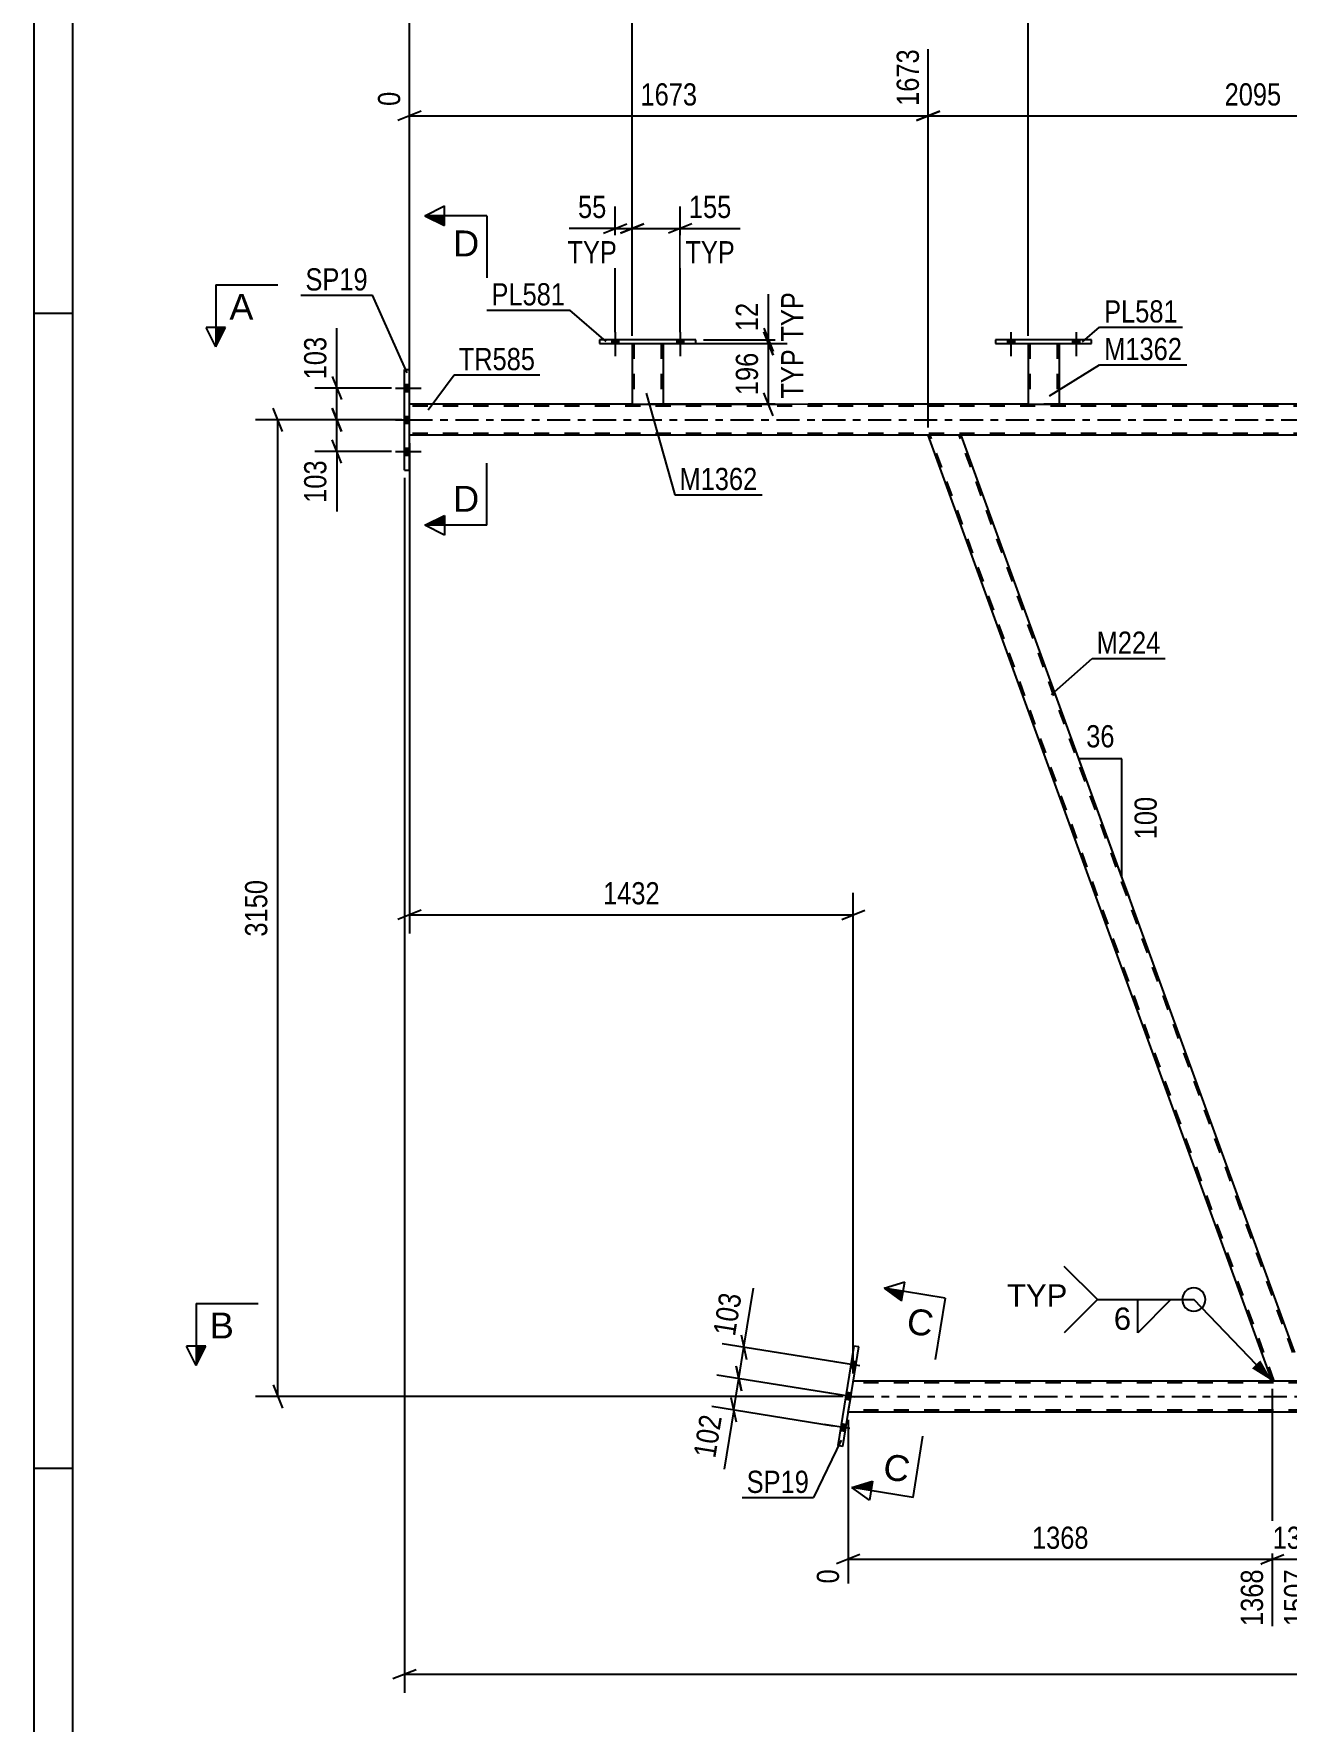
# Model space of a CAD drawing. Header units: millimetres. Extents: x 0 to 841, y 0 to 594.
# Drawn here: x 0 to 161.6, y 265.4 to 483.1 of the extents above; entities that cross this region are included whole.
import ezdxf

# ---------------------------------------------------------------- set-up
doc = ezdxf.new("R2010")
doc.units = ezdxf.units.MM
doc.linetypes.add('DXK_LINE_DOT2', pattern=[3.9198, 1.9599, -1.9599])
doc.linetypes.add('DXK_LINE_DOT3', pattern=[5.9187, 2.979, -0.9799, 0.9799, -0.9799])
doc.styles.add('Arial', font='ARIAL.TTF', dxfattribs={"height": 0.2})
doc.styles.add('Arial Narrow', font='ARIALN.TTF', dxfattribs={"height": 0.2})

# ---------------------------------------------------------------- blocks, each defined once
blk = doc.blocks.new('Unknown-103655098-1133')
at = {"color": 5, "linetype": 'Continuous'}
for p, q in [((0, 594), (0, 0)), ((5, 589), (5, 5)), ((5, 447), (0, 447)), ((5, 298), (0, 298))]:
    blk.add_line(p, q, dxfattribs=at)
blk = doc.blocks.new('Part-103655098-3814 - 3748')
at = {"color": 2, "linetype": 'Continuous'}
for p, q in [((128.29, 443.11), (128.29, 435.27)), ((132.29, 443.11), (132.29, 435.27)), ((128.29, 435.27), (132.29, 435.27))]:
    blk.add_line(p, q, dxfattribs=at)
at = {"color": 7, "linetype": 'DXK_LINE_DOT2'}
for p, q in [((128.29, 443.11), (132.29, 443.11)), ((128.29, 443.11), (128.29, 443.11)), ((128.29, 443.11), (128.29, 443.11)), ((128.53, 443.11), (128.53, 435.27)), ((132.05, 443.11), (132.05, 435.27)), ((132.29, 443.11), (132.29, 443.11)), ((132.29, 443.11), (132.29, 443.11)), ((131.99, 435.27), (132.03, 435.27)), ((131.99, 435.27), (132.03, 435.27)), ((132.03, 435.27), (132.05, 435.27)), ((132.03, 435.27), (132.05, 435.27))]:
    blk.add_line(p, q, dxfattribs=at)
blk = doc.blocks.new('Bolt-103655098-3753 - 3748')
at = {"linetype": 'Continuous'}
for points in [[(125.65, 443.11), (126.53, 443.11), (126.53, 443.59), (125.65, 443.59)], [(134.05, 443.11), (134.93, 443.11), (134.93, 443.59), (134.05, 443.59)]]:
    blk.add_hatch(color=1, dxfattribs=at).paths.add_polyline_path(points)
at = {"color": 1, "linetype": 'Continuous'}
for p, q in [((126.09, 444.59), (126.09, 441.47)), ((134.49, 444.59), (134.49, 441.47)), ((125.65, 443.59), (125.65, 443.11)), ((126.53, 443.59), (126.53, 443.11)), ((134.05, 443.59), (134.05, 443.11)), ((134.93, 443.59), (134.93, 443.11))]:
    blk.add_line(p, q, dxfattribs=at)
blk = doc.blocks.new('Bolt-103655098-3754 - 3748')
at = {"linetype": 'Continuous'}
for points in [[(125.65, 443.11), (126.53, 443.11), (126.53, 443.59), (125.65, 443.59)], [(134.05, 443.11), (134.93, 443.11), (134.93, 443.59), (134.05, 443.59)]]:
    blk.add_hatch(color=1, dxfattribs=at).paths.add_polyline_path(points)
at = {"color": 1, "linetype": 'Continuous'}
for p, q in [((126.09, 444.59), (126.09, 441.47)), ((134.49, 444.59), (134.49, 441.47)), ((125.65, 443.59), (125.65, 443.11)), ((126.53, 443.59), (126.53, 443.11)), ((134.05, 443.59), (134.05, 443.11)), ((134.93, 443.59), (134.93, 443.11))]:
    blk.add_line(p, q, dxfattribs=at)
blk = doc.blocks.new('Bolt-103655098-3755 - 3748')
at = {"linetype": 'Continuous'}
for points in [[(74.57, 443.11), (75.45, 443.11), (75.45, 443.59), (74.57, 443.59)], [(82.97, 443.11), (83.85, 443.11), (83.85, 443.59), (82.97, 443.59)]]:
    blk.add_hatch(color=1, dxfattribs=at).paths.add_polyline_path(points)
at = {"color": 1, "linetype": 'Continuous'}
for p, q in [((75.01, 444.59), (75.01, 441.47)), ((83.41, 444.59), (83.41, 441.47)), ((74.57, 443.59), (74.57, 443.11)), ((75.45, 443.59), (75.45, 443.11)), ((82.97, 443.59), (82.97, 443.11)), ((83.85, 443.59), (83.85, 443.11))]:
    blk.add_line(p, q, dxfattribs=at)
blk = doc.blocks.new('Part-103655098-3770 - 3748')
at = {"color": 2, "linetype": 'Continuous'}
for p, q in [((124.09, 443.59), (124.09, 443.11)), ((136.49, 443.59), (124.09, 443.59)), ((124.09, 443.11), (136.49, 443.11)), ((136.49, 443.11), (136.49, 443.59))]:
    blk.add_line(p, q, dxfattribs=at)
blk = doc.blocks.new('Part-103655098-3775 - 3748')
at = {"color": 2, "linetype": 'Continuous'}
for p, q in [((77.21, 443.11), (77.21, 435.27)), ((81.21, 443.11), (81.21, 435.27)), ((77.21, 435.27), (81.21, 435.27))]:
    blk.add_line(p, q, dxfattribs=at)
at = {"color": 7, "linetype": 'DXK_LINE_DOT2'}
for p, q in [((77.21, 443.11), (81.21, 443.11)), ((77.21, 443.11), (77.21, 443.11)), ((77.21, 443.11), (77.21, 443.11)), ((77.45, 443.11), (77.45, 435.27)), ((80.97, 443.11), (80.97, 435.27)), ((81.21, 443.11), (81.21, 443.11)), ((81.21, 443.11), (81.21, 443.11)), ((80.91, 435.27), (80.95, 435.27)), ((80.91, 435.27), (80.95, 435.27)), ((80.95, 435.27), (80.97, 435.27)), ((80.95, 435.27), (80.97, 435.27))]:
    blk.add_line(p, q, dxfattribs=at)
blk = doc.blocks.new('Part-103655098-3780 - 3748')
at = {"color": 2, "linetype": 'Continuous'}
for p, q in [((73.01, 443.59), (73.01, 443.11)), ((85.41, 443.59), (73.01, 443.59)), ((73.01, 443.11), (85.41, 443.11)), ((85.41, 443.11), (85.41, 443.59))]:
    blk.add_line(p, q, dxfattribs=at)
blk = doc.blocks.new('Bolt-103655098-3784 - 3748')
at = {"linetype": 'Continuous'}
for points in [[(74.57, 443.11), (75.45, 443.11), (75.45, 443.59), (74.57, 443.59)], [(82.97, 443.11), (83.85, 443.11), (83.85, 443.59), (82.97, 443.59)]]:
    blk.add_hatch(color=1, dxfattribs=at).paths.add_polyline_path(points)
at = {"color": 1, "linetype": 'Continuous'}
for p, q in [((75.01, 444.59), (75.01, 441.47)), ((83.41, 444.59), (83.41, 441.47)), ((74.57, 443.59), (74.57, 443.11)), ((75.45, 443.59), (75.45, 443.11)), ((82.97, 443.59), (82.97, 443.11)), ((83.85, 443.59), (83.85, 443.11))]:
    blk.add_line(p, q, dxfattribs=at)
blk = doc.blocks.new('Bolt-103655098-3938 - 3748')
at = {"linetype": 'Continuous'}
for points in [[(105.52, 311.85), (105.38, 310.98), (106.01, 310.88), (106.15, 311.75)], [(105.52, 311.85), (105.38, 310.98), (106.01, 310.88), (106.15, 311.75)], [(105.52, 311.85), (105.38, 310.98), (106.01, 310.88), (106.15, 311.75)], [(104.86, 307.8), (104.72, 306.93), (105.36, 306.83), (105.5, 307.7)], [(104.86, 307.8), (104.72, 306.93), (105.36, 306.83), (105.5, 307.7)], [(104.21, 303.76), (104.07, 302.89), (104.7, 302.78), (104.84, 303.65)], [(104.21, 303.76), (104.07, 302.89), (104.7, 302.78), (104.84, 303.65)], [(104.21, 303.76), (104.07, 302.89), (104.7, 302.78), (104.84, 303.65)]]:
    blk.add_hatch(color=1, dxfattribs=at).paths.add_polyline_path(points)
at = {"color": 1, "linetype": 'Continuous'}
for p, q in [((106.59, 311.23), (103.32, 311.76)), ((106.59, 311.23), (103.32, 311.76)), ((106.59, 311.23), (103.32, 311.76)), ((106.15, 311.75), (105.52, 311.85)), ((106.15, 311.75), (105.52, 311.85)), ((106.15, 311.75), (105.52, 311.85)), ((106.01, 310.88), (105.38, 310.98)), ((106.01, 310.88), (105.38, 310.98)), ((106.01, 310.88), (105.38, 310.98)), ((105.94, 307.18), (102.66, 307.71)), ((105.94, 307.18), (102.66, 307.71)), ((105.36, 306.83), (104.72, 306.93)), ((105.36, 306.83), (104.72, 306.93)), ((105.5, 307.7), (104.86, 307.8)), ((105.5, 307.7), (104.86, 307.8)), ((105.29, 303.14), (102.01, 303.67)), ((105.29, 303.14), (102.01, 303.67)), ((105.29, 303.14), (102.01, 303.67)), ((104.7, 302.78), (104.07, 302.89)), ((104.7, 302.78), (104.07, 302.89)), ((104.7, 302.78), (104.07, 302.89)), ((104.84, 303.65), (104.21, 303.76)), ((104.84, 303.65), (104.21, 303.76)), ((104.84, 303.65), (104.21, 303.76))]:
    blk.add_line(p, q, dxfattribs=at)
blk = doc.blocks.new('Bolt-103655098-3939 - 3748')
at = {"linetype": 'Continuous'}
for points in [[(48.48, 436.93), (48.48, 437.81), (47.84, 437.81), (47.84, 436.93)], [(48.48, 436.93), (48.48, 437.81), (47.84, 437.81), (47.84, 436.93)], [(48.48, 436.93), (48.48, 437.81), (47.84, 437.81), (47.84, 436.93)], [(48.48, 432.83), (48.48, 433.71), (47.84, 433.71), (47.84, 432.83)], [(48.48, 432.83), (48.48, 433.71), (47.84, 433.71), (47.84, 432.83)], [(48.48, 428.73), (48.48, 429.61), (47.84, 429.61), (47.84, 428.73)], [(48.48, 428.73), (48.48, 429.61), (47.84, 429.61), (47.84, 428.73)], [(48.48, 428.73), (48.48, 429.61), (47.84, 429.61), (47.84, 428.73)]]:
    blk.add_hatch(color=1, dxfattribs=at).paths.add_polyline_path(points)
at = {"color": 1, "linetype": 'Continuous'}
for p, q in [((47.84, 437.81), (48.48, 437.81)), ((47.84, 437.81), (48.48, 437.81)), ((47.84, 437.81), (48.48, 437.81)), ((46.68, 437.37), (50, 437.37)), ((46.68, 437.37), (50, 437.37)), ((46.68, 437.37), (50, 437.37)), ((47.84, 436.93), (48.48, 436.93)), ((47.84, 436.93), (48.48, 436.93)), ((47.84, 436.93), (48.48, 436.93)), ((46.68, 433.27), (50, 433.27)), ((46.68, 433.27), (50, 433.27)), ((47.84, 433.71), (48.48, 433.71)), ((47.84, 433.71), (48.48, 433.71)), ((47.84, 432.83), (48.48, 432.83)), ((47.84, 432.83), (48.48, 432.83)), ((46.68, 429.17), (50, 429.17)), ((46.68, 429.17), (50, 429.17)), ((46.68, 429.17), (50, 429.17)), ((47.84, 429.61), (48.48, 429.61)), ((47.84, 429.61), (48.48, 429.61)), ((47.84, 429.61), (48.48, 429.61)), ((47.84, 428.73), (48.48, 428.73)), ((47.84, 428.73), (48.48, 428.73)), ((47.84, 428.73), (48.48, 428.73))]:
    blk.add_line(p, q, dxfattribs=at)
blk = doc.blocks.new('Part-103655098-3967 - 3748')
at = {"color": 7, "linetype": 'DXK_LINE_DOT2'}
for p, q in [((105.1, 305.27), (105.75, 309.27)), ((165.39, 309.27), (159.81, 309.27)), ((775.37, 309.03), (105.71, 309.03)), ((775.37, 305.51), (105.14, 305.51))]:
    blk.add_line(p, q, dxfattribs=at)
at = {"color": 2, "linetype": 'Continuous'}
for p, q in [((159.81, 309.27), (105.75, 309.27)), ((240.2, 305.27), (105.1, 305.27))]:
    blk.add_line(p, q, dxfattribs=at)
at = {"color": 7, "linetype": 'DXK_LINE_DOT3'}
blk.add_line((105.43, 307.27), (775.37, 307.27), dxfattribs=at)
blk = doc.blocks.new('Part-103655098-3972 - 3748')
at = {"color": 2, "linetype": 'Continuous'}
for p, q in [((105.83, 313.79), (103.76, 300.95)), ((104.39, 300.85), (106.46, 313.68)), ((106.46, 313.68), (105.83, 313.79)), ((104.39, 300.85), (103.76, 300.95))]:
    blk.add_line(p, q, dxfattribs=at)
blk = doc.blocks.new('Part-103655098-3988 - 3748')
at = {"color": 2, "linetype": 'Continuous'}
for p, q in [((77.21, 435.27), (48.48, 435.27)), ((128.29, 435.27), (81.21, 435.27)), ((179.37, 435.27), (132.29, 435.27)), ((115.41, 431.27), (48.48, 431.27)), ((199.23, 431.27), (119.67, 431.27))]:
    blk.add_line(p, q, dxfattribs=at)
at = {"color": 7, "linetype": 'DXK_LINE_DOT2'}
for p, q in [((48.48, 431.27), (48.48, 435.27)), ((748.56, 435.03), (48.48, 435.03)), ((81.21, 435.27), (77.21, 435.27)), ((132.29, 435.27), (128.29, 435.27)), ((748.56, 431.51), (48.48, 431.51)), ((119.67, 431.27), (115.41, 431.27))]:
    blk.add_line(p, q, dxfattribs=at)
at = {"color": 7, "linetype": 'DXK_LINE_DOT3'}
blk.add_line((48.48, 433.27), (748.56, 433.27), dxfattribs=at)
blk = doc.blocks.new('Part-103655098-3994 - 3748')
at = {"color": 2, "linetype": 'Continuous'}
for p, q in [((119.67, 431.27), (115.41, 431.27)), ((159.81, 309.27), (115.41, 431.27)), ((162.52, 313.52), (119.67, 431.27)), ((163.75, 309.27), (159.81, 309.27)), ((164.03, 309.27), (163.75, 309.27)), ((164.03, 309.27), (164.07, 309.27))]:
    blk.add_line(p, q, dxfattribs=at)
at = {"color": 7, "linetype": 'DXK_LINE_DOT2'}
for p, q in [((160.07, 309.27), (115.66, 431.27)), ((163.81, 309.27), (119.41, 431.27)), ((164.07, 309.27), (162.52, 313.52)), ((163.75, 309.27), (163.92, 309.27)), ((164.07, 309.27), (164.07, 309.27))]:
    blk.add_line(p, q, dxfattribs=at)
blk = doc.blocks.new('Part-103655098-4173 - 3748')
at = {"color": 2, "linetype": 'Continuous'}
for p, q in [((47.84, 426.77), (47.84, 439.77)), ((47.84, 439.77), (48.48, 439.77)), ((48.48, 426.77), (48.48, 439.77)), ((47.84, 426.77), (48.48, 426.77))]:
    blk.add_line(p, q, dxfattribs=at)
blk = doc.blocks.new('StraightDimension-103655098-5111 - 3748')
at = {"color": 7, "linetype": 'Continuous'}
for p, q in [((46.18, 433.27), (36.25, 433.27)), ((38.5, 434.77), (39.7, 431.77)), ((39.1, 429.17), (39.1, 433.27)), ((46.18, 429.17), (36.25, 429.17)), ((39.7, 427.67), (38.5, 430.67))]:
    blk.add_line(p, q, dxfattribs=at)
at = {"color": 0}
blk.add_wipeout([(38.35, 428.64), (34.15, 428.64), (34.15, 421.96), (38.35, 421.96)], dxfattribs=at)
at = {"color": 7, "linetype": 'Continuous'}
blk.add_line((39.1, 429.17), (39.1, 421.43), dxfattribs=at)
blk.add_line((39.1, 429.17), (39.1, 421.43), dxfattribs=at)
at = {"color": 3, "style": 'Arial Narrow'}
blk.add_text('103', height=2.863, rotation=90.0002, dxfattribs=at).set_placement((37.75, 422.56))
blk = doc.blocks.new('StraightDimension-103655098-4522 - 3748')
at = {"color": 7, "linetype": 'Continuous'}
for p, q in [((159.81, 308.27), (159.81, 277.68)), ((105.1, 304.27), (105.1, 283.17)), ((106.6, 286.89), (103.6, 285.69)), ((105.1, 286.29), (159.81, 286.29)), ((158.31, 285.69), (161.31, 286.89))]:
    blk.add_line(p, q, dxfattribs=at)
at = {"color": 0}
blk.add_wipeout([(136.71, 287.04), (136.71, 291.24), (128.2, 291.24), (128.2, 287.04)], dxfattribs=at)
at = {"color": 0, "linetype": 'Continuous'}
for points in [[(104.5, 285.59), (100.3, 285.59), (100.3, 282.57), (104.5, 282.57)], [(159.21, 285.59), (155.01, 285.59), (155.01, 277.08), (159.21, 277.08)]]:
    blk.add_wipeout(points, dxfattribs=at)
at = {"color": 3, "style": 'Arial Narrow'}
blk.add_text('1368', height=2.863, dxfattribs=at).set_placement((128.8, 287.64))
at = {"color": 3, "linetype": 'Continuous', "style": 'Arial Narrow'}
for s, height, p in [('0', 2.86, (103.9, 283.17)), ('1368', 2.863, (158.61, 277.68))]:
    blk.add_text(s, height=height, rotation=90.0002, dxfattribs=at).set_placement(p)
blk = doc.blocks.new('StraightDimension-103655098-13517 - 3748')
at = {"color": 7, "linetype": 'Continuous'}
for p, q in [((75.01, 444.59), (75.01, 460.8)), ((77.21, 444.11), (77.21, 460.8)), ((73.51, 457.35), (76.51, 458.55)), ((75.01, 457.95), (77.21, 457.95)), ((78.71, 458.55), (75.71, 457.35))]:
    blk.add_line(p, q, dxfattribs=at)
at = {"color": 0}
blk.add_wipeout([(74.48, 458.7), (74.48, 462.9), (69.63, 462.9), (69.63, 458.7)], dxfattribs=at)
at = {"color": 7, "linetype": 'Continuous'}
blk.add_line((75.01, 457.95), (69.1, 457.95), dxfattribs=at)
at = {"color": 3, "style": 'Arial Narrow'}
blk.add_text('55', height=2.863, dxfattribs=at).set_placement((70.23, 459.3))
at = {"color": 0, "linetype": 'Continuous'}
blk.add_wipeout([(75.85, 452.85), (75.85, 457.05), (68.26, 457.05), (68.26, 452.85)], dxfattribs=at)
at = {"color": 7, "linetype": 'Continuous'}
blk.add_line((75.01, 457.95), (69.1, 457.95), dxfattribs=at)
at = {"color": 3, "linetype": 'Continuous', "style": 'Arial Narrow'}
blk.add_text('TYP', height=2.863, dxfattribs=at).set_placement((68.86, 453.45))
blk = doc.blocks.new('StraightDimension-103655098-5121 - 3748')
at = {"color": 7, "linetype": 'Continuous'}
for p, q in [((38.5, 438.87), (39.7, 435.87)), ((46.18, 437.37), (36.25, 437.37)), ((39.1, 433.27), (39.1, 437.37)), ((46.18, 433.27), (36.25, 433.27)), ((39.7, 431.77), (38.5, 434.77))]:
    blk.add_line(p, q, dxfattribs=at)
at = {"color": 0}
blk.add_wipeout([(38.35, 444.58), (34.15, 444.58), (34.15, 437.89), (38.35, 437.89)], dxfattribs=at)
at = {"color": 7, "linetype": 'Continuous'}
blk.add_line((39.1, 437.37), (39.1, 445.1), dxfattribs=at)
blk.add_line((39.1, 437.37), (39.1, 445.1), dxfattribs=at)
at = {"color": 3, "style": 'Arial Narrow'}
blk.add_text('103', height=2.863, rotation=90.0002, dxfattribs=at).set_placement((37.75, 438.49))
blk = doc.blocks.new('AngleDimension-103655098-13996 - 3748')
at = {"color": 7, "linetype": 'Continuous'}
for p, q in [((140.4, 389.52), (134.86, 389.52)), ((140.4, 374.29), (134.86, 389.52)), ((140.4, 374.29), (140.4, 389.52)), ((141.37, 371.65), (140.4, 374.29))]:
    blk.add_line(p, q, dxfattribs=at)
at = {"color": 0}
for points in [[(140.06, 390.42), (140.06, 394.62), (135.2, 394.62), (135.2, 390.42)], [(145.5, 385.25), (141.3, 385.25), (141.3, 378.56), (145.5, 378.56)]]:
    blk.add_wipeout(points, dxfattribs=at)
at = {"color": 3, "style": 'Arial Narrow'}
blk.add_text('36', height=2.863, dxfattribs=at).set_placement((135.8, 391.02))
blk.add_text('100', height=2.863, rotation=90.0002, dxfattribs=at).set_placement((144.9, 379.16))
blk = doc.blocks.new('StraightDimension-103655098-13516 - 3748')
at = {"color": 7, "linetype": 'Continuous'}
for p, q in [((77.21, 444.11), (77.21, 460.8)), ((83.41, 444.59), (83.41, 460.8)), ((75.71, 457.35), (78.71, 458.55)), ((77.21, 457.95), (83.41, 457.95)), ((84.91, 458.55), (81.91, 457.35))]:
    blk.add_line(p, q, dxfattribs=at)
at = {"color": 0}
blk.add_wipeout([(90.62, 458.7), (90.62, 462.9), (83.93, 462.9), (83.93, 458.7)], dxfattribs=at)
at = {"color": 7, "linetype": 'Continuous'}
blk.add_line((83.41, 457.95), (91.14, 457.95), dxfattribs=at)
at = {"color": 3, "style": 'Arial Narrow'}
blk.add_text('155', height=2.863, dxfattribs=at).set_placement((84.53, 459.3))
at = {"color": 0, "linetype": 'Continuous'}
blk.add_wipeout([(91.07, 452.85), (91.07, 457.05), (83.48, 457.05), (83.48, 452.85)], dxfattribs=at)
at = {"color": 7, "linetype": 'Continuous'}
blk.add_line((83.41, 457.95), (91.14, 457.95), dxfattribs=at)
at = {"color": 3, "linetype": 'Continuous', "style": 'Arial Narrow'}
blk.add_text('TYP', height=2.863, dxfattribs=at).set_placement((84.08, 453.45))
blk = doc.blocks.new('StraightDimension-103655098-8954 - 3748')
at = {"color": 7, "linetype": 'Continuous'}
for p, q in [((77.21, 444.11), (77.21, 496.65)), ((48.48, 436.27), (48.48, 492.99)), ((49.98, 490.47), (46.98, 489.27)), ((48.48, 489.87), (77.21, 489.87)), ((75.71, 489.27), (78.71, 490.47))]:
    blk.add_line(p, q, dxfattribs=at)
at = {"color": 0, "linetype": 'Continuous'}
for points in [[(76.61, 497.25), (72.41, 497.25), (72.41, 490.57), (76.61, 490.57)], [(47.88, 493.59), (43.68, 493.59), (43.68, 490.57), (47.88, 490.57)]]:
    blk.add_wipeout(points, dxfattribs=at)
at = {"color": 0}
blk.add_wipeout([(66.19, 490.62), (66.19, 494.82), (59.5, 494.82), (59.5, 490.62)], dxfattribs=at)
at = {"color": 3, "linetype": 'Continuous', "style": 'Arial Narrow'}
for s, height, p in [('718', 2.863, (76.01, 491.17)), ('0', 2.86, (47.28, 491.17))]:
    blk.add_text(s, height=height, rotation=90.0002, dxfattribs=at).set_placement(p)
at = {"color": 3, "style": 'Arial Narrow'}
blk.add_text('718', height=2.863, dxfattribs=at).set_placement((60.1, 491.22))
blk = doc.blocks.new('StraightDimension-103655098-4503 - 3748')
at = {"color": 7, "linetype": 'Continuous'}
for p, q in [((159.81, 308.27), (159.81, 277.68)), ((165.39, 308.27), (165.39, 277.68)), ((158.31, 285.69), (161.31, 286.89)), ((159.81, 286.29), (165.39, 286.29)), ((166.89, 286.89), (163.89, 285.69))]:
    blk.add_line(p, q, dxfattribs=at)
at = {"color": 0}
blk.add_wipeout([(165.94, 287.04), (165.94, 291.24), (159.26, 291.24), (159.26, 287.04)], dxfattribs=at)
at = {"color": 0, "linetype": 'Continuous'}
blk.add_wipeout([(164.79, 285.59), (160.59, 285.59), (160.59, 277.08), (164.79, 277.08)], dxfattribs=at)
at = {"color": 3, "style": 'Arial Narrow'}
blk.add_text('139', height=2.863, dxfattribs=at).set_placement((159.86, 287.64))
at = {"color": 3, "linetype": 'Continuous', "style": 'Arial Narrow'}
blk.add_text('1507', height=2.863, rotation=90.0002, dxfattribs=at).set_placement((164.19, 277.68))
blk = doc.blocks.new('StraightDimension-103655098-10476 - 3748')
at = {"color": 7, "linetype": 'Continuous'}
for p, q in [((48.48, 430.27), (48.48, 367.02)), ((105.75, 310.27), (105.75, 372.27)), ((49.98, 370.02), (46.98, 368.82)), ((48.48, 369.42), (105.75, 369.42)), ((104.25, 368.82), (107.25, 370.02))]:
    blk.add_line(p, q, dxfattribs=at)
at = {"color": 0}
blk.add_wipeout([(81.37, 370.17), (81.37, 374.37), (72.86, 374.37), (72.86, 370.17)], dxfattribs=at)
at = {"color": 3, "style": 'Arial Narrow'}
blk.add_text('1432', height=2.863, dxfattribs=at).set_placement((73.46, 370.77))
blk = doc.blocks.new('StraightDimension-103655098-10489 - 3748')
at = {"color": 7, "linetype": 'Continuous'}
for p, q in [((47.48, 433.27), (28.63, 433.27)), ((32.08, 431.77), (30.88, 434.77)), ((31.48, 307.27), (31.48, 433.27)), ((104.43, 307.27), (28.63, 307.27)), ((30.88, 308.77), (32.08, 305.77))]:
    blk.add_line(p, q, dxfattribs=at)
at = {"color": 0}
blk.add_wipeout([(30.73, 374.52), (26.53, 374.52), (26.53, 366.01), (30.73, 366.01)], dxfattribs=at)
at = {"color": 3, "style": 'Arial Narrow'}
blk.add_text('3150', height=2.863, rotation=90.0002, dxfattribs=at).set_placement((30.13, 366.61))
blk = doc.blocks.new('StraightDimension-103655098-4535 - 3748')
at = {"color": 7, "linetype": 'Continuous'}
for p, q in [((47.84, 425.77), (47.84, 269.05)), ((49.34, 272.05), (46.34, 270.85)), ((47.84, 271.45), (791.99, 271.45))]:
    blk.add_line(p, q, dxfattribs=at)
blk = doc.blocks.new('StraightDimension-103655098-4920 - 3748')
at = {"color": 7, "linetype": 'Continuous'}
for p, q in [((94.2, 445.09), (95.4, 442.09)), ((95.4, 441.61), (94.2, 444.61)), ((82.21, 443.11), (97.2, 443.11)), ((86.41, 443.59), (97.2, 443.59)), ((94.8, 443.11), (94.8, 443.59))]:
    blk.add_line(p, q, dxfattribs=at)
at = {"color": 0}
blk.add_wipeout([(94.05, 448.97), (89.85, 448.97), (89.85, 444.11), (94.05, 444.11)], dxfattribs=at)
at = {"color": 7, "linetype": 'Continuous'}
blk.add_line((94.8, 443.59), (94.8, 449.49), dxfattribs=at)
at = {"color": 3, "style": 'Arial Narrow'}
blk.add_text('12', height=2.863, rotation=90.0002, dxfattribs=at).set_placement((93.45, 444.71))
at = {"color": 0, "linetype": 'Continuous'}
blk.add_wipeout([(99.9, 450.33), (95.7, 450.33), (95.7, 442.75), (99.9, 442.75)], dxfattribs=at)
at = {"color": 7, "linetype": 'Continuous'}
blk.add_line((94.8, 443.59), (94.8, 449.49), dxfattribs=at)
at = {"color": 3, "linetype": 'Continuous', "style": 'Arial Narrow'}
blk.add_text('TYP', height=2.863, rotation=90.0002, dxfattribs=at).set_placement((99.3, 443.35))
blk = doc.blocks.new('StraightDimension-103655098-4928 - 3748')
at = {"color": 7, "linetype": 'Continuous'}
for p, q in [((94.2, 444.61), (95.4, 441.61)), ((82.21, 443.11), (97.2, 443.11)), ((94.8, 435.27), (94.8, 443.11)), ((95.4, 433.77), (94.2, 436.77)), ((82.21, 435.27), (97.2, 435.27))]:
    blk.add_line(p, q, dxfattribs=at)
at = {"color": 0}
blk.add_wipeout([(94.05, 442.53), (89.85, 442.53), (89.85, 435.85), (94.05, 435.85)], dxfattribs=at)
at = {"color": 0, "linetype": 'Continuous'}
blk.add_wipeout([(99.9, 442.98), (95.7, 442.98), (95.7, 435.39), (99.9, 435.39)], dxfattribs=at)
at = {"color": 3, "linetype": 'Continuous', "style": 'Arial Narrow'}
blk.add_text('TYP', height=2.863, rotation=90.0002, dxfattribs=at).set_placement((99.3, 435.99))
at = {"color": 3, "style": 'Arial Narrow'}
blk.add_text('196', height=2.863, rotation=90.0002, dxfattribs=at).set_placement((93.45, 436.45))
blk = doc.blocks.new('StraightDimension-103655098-10886 - 3748')
at = {"color": 7, "linetype": 'Continuous'}
for p, q in [((115.41, 432.27), (115.41, 481.07)), ((48.48, 436.27), (48.48, 475.58)), ((49.98, 473.06), (46.98, 471.86)), ((48.48, 472.46), (115.41, 472.46)), ((113.91, 471.86), (116.91, 473.06))]:
    blk.add_line(p, q, dxfattribs=at)
at = {"color": 0, "linetype": 'Continuous'}
for points in [[(114.81, 481.67), (110.61, 481.67), (110.61, 473.16), (114.81, 473.16)], [(47.88, 476.18), (43.68, 476.18), (43.68, 473.16), (47.88, 473.16)]]:
    blk.add_wipeout(points, dxfattribs=at)
at = {"color": 0}
blk.add_wipeout([(86.2, 473.21), (86.2, 477.41), (77.69, 477.41), (77.69, 473.21)], dxfattribs=at)
at = {"color": 3, "linetype": 'Continuous', "style": 'Arial Narrow'}
for s, height, p in [('1673', 2.863, (114.21, 473.76)), ('0', 2.86, (47.28, 473.76))]:
    blk.add_text(s, height=height, rotation=90.0002, dxfattribs=at).set_placement(p)
at = {"color": 3, "style": 'Arial Narrow'}
blk.add_text('1673', height=2.863, dxfattribs=at).set_placement((78.29, 473.81))
blk = doc.blocks.new('StraightDimension-103655098-8952 - 3748')
at = {"color": 7, "linetype": 'Continuous'}
for p, q in [((128.29, 444.11), (128.29, 498.48)), ((179.37, 444.11), (179.37, 498.48)), ((129.79, 490.47), (126.79, 489.27)), ((128.29, 489.87), (179.37, 489.87)), ((177.87, 489.27), (180.87, 490.47))]:
    blk.add_line(p, q, dxfattribs=at)
at = {"color": 0, "linetype": 'Continuous'}
blk.add_wipeout([(178.77, 499.08), (174.57, 499.08), (174.57, 490.57), (178.77, 490.57)], dxfattribs=at)
at = {"color": 0}
blk.add_wipeout([(158.09, 490.62), (158.09, 494.82), (149.57, 494.82), (149.57, 490.62)], dxfattribs=at)
at = {"color": 3, "linetype": 'Continuous', "style": 'Arial Narrow'}
blk.add_text('3272', height=2.863, rotation=90.0002, dxfattribs=at).set_placement((178.17, 491.17))
at = {"color": 3, "style": 'Arial Narrow'}
blk.add_text('1277', height=2.863, dxfattribs=at).set_placement((150.17, 491.22))
blk = doc.blocks.new('StraightDimension-103655098-8953 - 3748')
at = {"color": 7, "linetype": 'Continuous'}
for p, q in [((128.29, 444.11), (128.29, 498.48)), ((77.21, 444.11), (77.21, 496.65)), ((78.71, 490.47), (75.71, 489.27)), ((77.21, 489.87), (128.29, 489.87)), ((126.79, 489.27), (129.79, 490.47))]:
    blk.add_line(p, q, dxfattribs=at)
at = {"color": 0, "linetype": 'Continuous'}
blk.add_wipeout([(127.69, 499.08), (123.49, 499.08), (123.49, 490.57), (127.69, 490.57)], dxfattribs=at)
at = {"color": 0}
blk.add_wipeout([(107.01, 490.62), (107.01, 494.82), (98.49, 494.82), (98.49, 490.62)], dxfattribs=at)
at = {"color": 3, "linetype": 'Continuous', "style": 'Arial Narrow'}
blk.add_text('1995', height=2.863, rotation=90.0002, dxfattribs=at).set_placement((127.09, 491.17))
at = {"color": 3, "style": 'Arial Narrow'}
blk.add_text('1277', height=2.863, dxfattribs=at).set_placement((99.09, 491.22))
blk = doc.blocks.new('StraightDimension-103655098-10520 - 3748')
at = {"color": 7, "linetype": 'Continuous'}
for p, q in [((104.46, 311.58), (88.81, 314.1)), ((90.97, 309.6), (91.63, 313.65)), ((91.27, 315.22), (91.98, 312.07)), ((103.81, 307.53), (88.16, 310.05)), ((91.33, 308.02), (90.62, 311.18))]:
    blk.add_line(p, q, dxfattribs=at)
at = {"color": 0}
blk.add_wipeout([(92.03, 320.88), (87.89, 321.55), (86.82, 314.95), (90.97, 314.28)], dxfattribs=at)
at = {"color": 7, "linetype": 'Continuous'}
blk.add_line((91.63, 313.65), (92.86, 321.28), dxfattribs=at)
blk.add_line((91.63, 313.65), (92.86, 321.28), dxfattribs=at)
at = {"color": 3, "style": 'Arial Narrow'}
blk.add_text('103', height=2.863, rotation=80.8329, dxfattribs=at).set_placement((90.47, 314.97))
blk = doc.blocks.new('StraightDimension-103655098-10521 - 3748')
at = {"color": 7, "linetype": 'Continuous'}
for p, q in [((103.81, 307.53), (88.16, 310.05)), ((90.32, 305.55), (90.97, 309.6)), ((90.62, 311.18), (91.33, 308.02)), ((90.67, 303.98), (89.97, 307.13)), ((103.15, 303.48), (87.51, 306.01))]:
    blk.add_line(p, q, dxfattribs=at)
at = {"color": 0}
blk.add_wipeout([(89.5, 305.15), (85.35, 305.82), (84.28, 299.22), (88.43, 298.55)], dxfattribs=at)
at = {"color": 7, "linetype": 'Continuous'}
blk.add_line((90.32, 305.55), (89.09, 297.92), dxfattribs=at)
blk.add_line((90.32, 305.55), (89.09, 297.92), dxfattribs=at)
at = {"color": 3, "style": 'Arial Narrow'}
blk.add_text('102', height=2.863, rotation=80.8329, dxfattribs=at).set_placement((87.93, 299.24))
blk = doc.blocks.new('StraightDimension-103655098-10885 - 3748')
at = {"color": 7, "linetype": 'Continuous'}
for p, q in [((115.41, 432.27), (115.41, 481.07)), ((199.23, 432.27), (199.23, 481.07)), ((116.91, 473.06), (113.91, 471.86)), ((115.41, 472.46), (199.23, 472.46)), ((197.73, 471.86), (200.73, 473.06))]:
    blk.add_line(p, q, dxfattribs=at)
at = {"color": 0, "linetype": 'Continuous'}
blk.add_wipeout([(198.63, 481.67), (194.43, 481.67), (194.43, 473.16), (198.63, 473.16)], dxfattribs=at)
at = {"color": 0}
blk.add_wipeout([(161.57, 473.21), (161.57, 477.41), (153.06, 477.41), (153.06, 473.21)], dxfattribs=at)
at = {"color": 3, "linetype": 'Continuous', "style": 'Arial Narrow'}
blk.add_text('3769', height=2.863, rotation=90.0002, dxfattribs=at).set_placement((198.03, 473.76))
at = {"color": 3, "style": 'Arial Narrow'}
blk.add_text('2095', height=2.863, dxfattribs=at).set_placement((153.66, 473.81))
blk = doc.blocks.new('Mark-103655098-3766 - 3748')
at = {"color": 0}
blk.add_wipeout([(147.61, 445.82), (147.61, 448.82), (138.11, 448.82), (138.11, 445.82)], dxfattribs=at)
blk.add_wipeout([(147.61, 445.82), (147.61, 448.82), (138.11, 448.82), (138.11, 445.82)], dxfattribs=at)
at = {"color": 30, "linetype": 'Continuous'}
for p, q in [((135.31, 443.31), (137.51, 445.22)), ((137.51, 445.22), (148.21, 445.22))]:
    blk.add_line(p, q, dxfattribs=at)
at = {"color": 3, "style": 'Arial Narrow'}
blk.add_text('PL581', height=2.863, dxfattribs=at).set_placement((138.11, 445.82))
blk = doc.blocks.new('Mark-103655098-3771 - 3748')
at = {"color": 0}
blk.add_wipeout([(93.38, 424.21), (93.38, 427.21), (83.32, 427.21), (83.32, 424.21)], dxfattribs=at)
blk.add_wipeout([(93.38, 424.21), (93.38, 427.21), (83.32, 427.21), (83.32, 424.21)], dxfattribs=at)
at = {"color": 30, "linetype": 'Continuous'}
for p, q in [((79.02, 436.71), (82.72, 423.61)), ((82.72, 423.61), (93.98, 423.61))]:
    blk.add_line(p, q, dxfattribs=at)
at = {"color": 3, "style": 'Arial Narrow'}
blk.add_text('M1362', height=2.863, dxfattribs=at).set_placement((83.32, 424.21))
blk = doc.blocks.new('Mark-103655098-3776 - 3748')
at = {"color": 0}
blk.add_wipeout([(68.57, 448.03), (68.57, 451.03), (59.06, 451.03), (59.06, 448.03)], dxfattribs=at)
blk.add_wipeout([(68.57, 448.03), (68.57, 451.03), (59.06, 451.03), (59.06, 448.03)], dxfattribs=at)
at = {"color": 30, "linetype": 'Continuous'}
for p in [(58.46, 447.43), (73.86, 443.39)]:
    blk.add_line(p, (69.17, 447.43), dxfattribs=at)
at = {"color": 3, "style": 'Arial Narrow'}
blk.add_text('PL581', height=2.863, dxfattribs=at).set_placement((59.06, 448.03))
blk = doc.blocks.new('Mark-103655098-3810 - 3748')
at = {"color": 0}
blk.add_wipeout([(148.17, 440.97), (148.17, 443.97), (138.12, 443.97), (138.12, 440.97)], dxfattribs=at)
blk.add_wipeout([(148.17, 440.97), (148.17, 443.97), (138.12, 443.97), (138.12, 440.97)], dxfattribs=at)
at = {"color": 30, "linetype": 'Continuous'}
for p, q in [((131.06, 436.37), (137.52, 440.37)), ((137.52, 440.37), (148.77, 440.37))]:
    blk.add_line(p, q, dxfattribs=at)
at = {"color": 3, "style": 'Arial Narrow'}
blk.add_text('M1362', height=2.863, dxfattribs=at).set_placement((138.12, 440.97))
blk = doc.blocks.new('SectionMark-103655098-11954 - 3748')
at = {"linetype": 'Continuous'}
blk.add_hatch(color=6, dxfattribs=at).paths.add_polyline_path([(108.23, 296.38), (108.03, 295.15), (105.56, 295.54)])
at = {"color": 6, "linetype": 'Continuous'}
for p, q in [((109.71, 321.24), (112.38, 322.08)), ((105.56, 295.54), (108.23, 296.38)), ((108.23, 296.38), (107.83, 293.91)), ((107.83, 293.91), (105.56, 295.54))]:
    blk.add_line(p, q, dxfattribs=at)
at = {"color": 0, "linetype": 'Continuous'}
for points in [[(115.78, 314.95), (116.34, 318.4), (113.01, 318.94), (112.46, 315.48)], [(112.75, 296.16), (113.31, 299.61), (109.98, 300.15), (109.42, 296.69)]]:
    blk.add_wipeout(points, dxfattribs=at)
at = {"linetype": 'Continuous'}
blk.add_hatch(color=6, dxfattribs=at).paths.add_polyline_path([(112.18, 320.85), (111.98, 319.61), (109.71, 321.24)])
at = {"color": 6, "linetype": 'Continuous'}
for p, q in [((117.61, 319.97), (109.71, 321.24)), ((109.71, 321.24), (111.98, 319.61)), ((111.98, 319.61), (112.38, 322.08)), ((117.61, 319.97), (116.33, 312.07)), ((113.46, 294.27), (114.73, 302.17)), ((113.46, 294.27), (105.56, 295.54))]:
    blk.add_line(p, q, dxfattribs=at)
at = {"color": 3, "linetype": 'Continuous', "style": 'Arial'}
for p in [(112.46, 315.48), (109.42, 296.69)]:
    blk.add_text('C', height=3.34, rotation=-9.1673, dxfattribs=at).set_placement(p)
blk = doc.blocks.new('WeldMark-103655098-5378 - 3748')
at = {"linetype": 'Continuous'}
blk.add_hatch(color=30, dxfattribs=at).paths.add_polyline_path([(158.27, 311.95), (159.81, 309.27), (157.19, 310.91)])
at = {"color": 3, "linetype": 'Continuous'}
for q in [(132.97, 324.07), (132.97, 315.5)]:
    blk.add_line((137.26, 319.79), q, dxfattribs=at)
at = {"color": 30, "linetype": 'Continuous'}
blk.add_line((159.81, 309.27), (149.68, 319.79), dxfattribs=at)
at = {"color": 3, "linetype": 'Continuous'}
for start, end in [(90, 270), (270, 90)]:
    blk.add_arc((149.68, 319.79), 1.5, start, end, dxfattribs=at)
at = {"color": 0}
blk.add_wipeout([(141.78, 315.69), (141.78, 319.09), (139.16, 319.09), (139.16, 315.69)], dxfattribs=at)
at = {"color": 30, "linetype": 'Continuous'}
blk.add_line((137.26, 319.79), (149.68, 319.79), dxfattribs=at)
at = {"color": 3, "linetype": 'Continuous'}
for p, q in [((142.44, 319.79), (146.72, 319.79)), ((146.72, 319.79), (142.44, 315.5)), ((142.44, 315.5), (142.44, 319.79))]:
    blk.add_line(p, q, dxfattribs=at)
at = {"color": 3, "style": 'Arial'}
blk.add_text('6', height=2.87, dxfattribs=at).set_placement((139.36, 315.89))
at = {"color": 0, "linetype": 'Continuous'}
blk.add_wipeout([(133.36, 318.89), (133.36, 321.89), (125.58, 321.89), (125.58, 318.89)], dxfattribs=at)
blk.add_wipeout([(133.36, 318.89), (133.36, 321.89), (125.58, 321.89), (125.58, 318.89)], dxfattribs=at)
at = {"color": 3, "linetype": 'Continuous', "style": 'Arial'}
blk.add_text('TYP', height=2.865, dxfattribs=at).set_placement((125.58, 318.89))
blk = doc.blocks.new('Mark-103655098-3968 - 3748')
at = {"color": 0}
blk.add_wipeout([(100.03, 294.85), (100.03, 297.85), (91.99, 297.85), (91.99, 294.85)], dxfattribs=at)
blk.add_wipeout([(100.03, 294.85), (100.03, 297.85), (91.99, 297.85), (91.99, 294.85)], dxfattribs=at)
at = {"color": 30, "linetype": 'Continuous'}
for p in [(104.2, 301.65), (91.39, 294.25)]:
    blk.add_line(p, (100.63, 294.25), dxfattribs=at)
at = {"color": 3, "style": 'Arial Narrow'}
blk.add_text('SP19', height=2.863, dxfattribs=at).set_placement((91.99, 294.85))
blk = doc.blocks.new('Mark-103655098-3984 - 3748')
at = {"color": 0}
blk.add_wipeout([(64.7, 439.67), (64.7, 442.67), (54.83, 442.67), (54.83, 439.67)], dxfattribs=at)
blk.add_wipeout([(64.7, 439.67), (64.7, 442.67), (54.83, 442.67), (54.83, 439.67)], dxfattribs=at)
at = {"color": 30, "linetype": 'Continuous'}
for p, q in [((50.89, 434.56), (54.23, 439.07)), ((54.23, 439.07), (65.3, 439.07))]:
    blk.add_line(p, q, dxfattribs=at)
at = {"color": 3, "style": 'Arial Narrow'}
blk.add_text('TR585', height=2.863, dxfattribs=at).set_placement((54.83, 439.67))
blk = doc.blocks.new('Mark-103655098-3990 - 3748')
at = {"color": 0}
blk.add_wipeout([(145.37, 403.09), (145.37, 406.09), (137.15, 406.09), (137.15, 403.09)], dxfattribs=at)
blk.add_wipeout([(145.37, 403.09), (145.37, 406.09), (137.15, 406.09), (137.15, 403.09)], dxfattribs=at)
at = {"color": 30, "linetype": 'Continuous'}
for p, q in [((131.3, 397.85), (136.55, 402.49)), ((136.55, 402.49), (145.97, 402.49))]:
    blk.add_line(p, q, dxfattribs=at)
at = {"color": 3, "style": 'Arial Narrow'}
blk.add_text('M224', height=2.863, dxfattribs=at).set_placement((137.15, 403.09))
blk = doc.blocks.new('Mark-103655098-4169 - 3748')
at = {"color": 0}
blk.add_wipeout([(43.1, 449.95), (43.1, 452.95), (35.06, 452.95), (35.06, 449.95)], dxfattribs=at)
blk.add_wipeout([(43.1, 449.95), (43.1, 452.95), (35.06, 452.95), (35.06, 449.95)], dxfattribs=at)
at = {"color": 30, "linetype": 'Continuous'}
for p in [(34.46, 449.35), (48.2, 439.32)]:
    blk.add_line(p, (43.7, 449.35), dxfattribs=at)
at = {"color": 3, "style": 'Arial Narrow'}
blk.add_text('SP19', height=2.863, dxfattribs=at).set_placement((35.06, 449.95))
blk = doc.blocks.new('SectionMark-103655098-5336 - 3748')
at = {"color": 6, "linetype": 'Continuous'}
for p, q in [((20.96, 319.27), (20.96, 311.27)), ((20.96, 311.27), (19.71, 313.77))]:
    blk.add_line(p, q, dxfattribs=at)
at = {"color": 0, "linetype": 'Continuous'}
blk.add_wipeout([(25.82, 314.77), (25.82, 318.27), (22.71, 318.27), (22.71, 314.77)], dxfattribs=at)
at = {"linetype": 'Continuous'}
blk.add_hatch(color=6, dxfattribs=at).paths.add_polyline_path([(20.96, 313.77), (22.21, 313.77), (20.96, 311.27)])
at = {"color": 6, "linetype": 'Continuous'}
for p, q in [((20.96, 319.27), (28.96, 319.27)), ((22.21, 313.77), (19.71, 313.77)), ((20.96, 311.27), (22.21, 313.77))]:
    blk.add_line(p, q, dxfattribs=at)
at = {"color": 3, "linetype": 'Continuous', "style": 'Arial'}
blk.add_text('B', height=3.34, dxfattribs=at).set_placement((22.71, 314.77))
blk = doc.blocks.new('SectionMark-103655098-5342 - 3748')
at = {"color": 6, "linetype": 'Continuous'}
for p, q in [((23.49, 450.67), (23.49, 442.67)), ((23.49, 442.67), (22.24, 445.17))]:
    blk.add_line(p, q, dxfattribs=at)
at = {"color": 0, "linetype": 'Continuous'}
blk.add_wipeout([(28.35, 446.17), (28.35, 449.67), (25.24, 449.67), (25.24, 446.17)], dxfattribs=at)
at = {"linetype": 'Continuous'}
blk.add_hatch(color=6, dxfattribs=at).paths.add_polyline_path([(23.49, 445.17), (24.74, 445.17), (23.49, 442.67)])
at = {"color": 6, "linetype": 'Continuous'}
for p, q in [((23.49, 450.67), (31.49, 450.67)), ((24.74, 445.17), (22.24, 445.17)), ((23.49, 442.67), (24.74, 445.17))]:
    blk.add_line(p, q, dxfattribs=at)
at = {"color": 3, "linetype": 'Continuous', "style": 'Arial'}
blk.add_text('A', height=3.34, dxfattribs=at).set_placement((25.24, 446.17))
blk = doc.blocks.new('SectionMark-103655098-5346 - 3748')
at = {"linetype": 'Continuous'}
for points in [[(52.98, 459.6), (52.98, 458.35), (50.48, 459.6)], [(52.98, 420.91), (52.98, 419.66), (50.48, 419.66)]]:
    blk.add_hatch(color=6, dxfattribs=at).paths.add_polyline_path(points)
at = {"color": 6, "linetype": 'Continuous'}
for p, q in [((50.48, 459.6), (52.98, 460.85)), ((58.48, 459.6), (50.48, 459.6)), ((50.48, 459.6), (52.98, 458.35)), ((52.98, 458.35), (52.98, 460.85)), ((50.48, 419.66), (52.98, 420.91)), ((52.98, 420.91), (52.98, 418.41)), ((58.48, 419.66), (50.48, 419.66)), ((52.98, 418.41), (50.48, 419.66))]:
    blk.add_line(p, q, dxfattribs=at)
at = {"color": 0, "linetype": 'Continuous'}
for points in [[(57.48, 454.35), (57.48, 457.85), (54.11, 457.85), (54.11, 454.35)], [(57.48, 421.41), (57.48, 424.91), (54.11, 424.91), (54.11, 421.41)]]:
    blk.add_wipeout(points, dxfattribs=at)
at = {"color": 6, "linetype": 'Continuous'}
for p, q in [((58.48, 459.6), (58.48, 451.6)), ((58.48, 419.66), (58.48, 427.66))]:
    blk.add_line(p, q, dxfattribs=at)
at = {"color": 3, "linetype": 'Continuous', "style": 'Arial'}
for p in [(54.11, 454.35), (54.11, 421.41)]:
    blk.add_text('D', height=3.34, dxfattribs=at).set_placement(p)

msp = doc.modelspace()

# ---------------------------------------------------------------- block references
for name in ['Unknown-103655098-1133', 'Bolt-103655098-3755 - 3748', 'Bolt-103655098-3784 - 3748', 'Bolt-103655098-3753 - 3748', 'Bolt-103655098-3754 - 3748', 'Part-103655098-3780 - 3748', 'Part-103655098-3775 - 3748', 'Part-103655098-3770 - 3748', 'Part-103655098-3814 - 3748', 'Part-103655098-4173 - 3748', 'Bolt-103655098-3939 - 3748', 'Part-103655098-3988 - 3748', 'Part-103655098-3994 - 3748', 'Part-103655098-3972 - 3748', 'Bolt-103655098-3938 - 3748', 'Part-103655098-3967 - 3748']:
    msp.add_blockref(name, (0, 0))

# ---------------------------------------------------------------- next in the draw order: block references
for name in ['StraightDimension-103655098-8952 - 3748', 'StraightDimension-103655098-13517 - 3748', 'StraightDimension-103655098-5111 - 3748', 'AngleDimension-103655098-13996 - 3748', 'StraightDimension-103655098-4522 - 3748']:
    msp.add_blockref(name, (0, 0))

# ---------------------------------------------------------------- next in the draw order: block references
for name in ['StraightDimension-103655098-13516 - 3748', 'StraightDimension-103655098-5121 - 3748', 'StraightDimension-103655098-10476 - 3748', 'StraightDimension-103655098-4503 - 3748']:
    msp.add_blockref(name, (0, 0))

# ---------------------------------------------------------------- next in the draw order: block references
for name in ['StraightDimension-103655098-8954 - 3748', 'StraightDimension-103655098-4920 - 3748', 'StraightDimension-103655098-10489 - 3748']:
    msp.add_blockref(name, (0, 0))

# ---------------------------------------------------------------- next in the draw order: block references
for name in ['StraightDimension-103655098-4928 - 3748', 'StraightDimension-103655098-4535 - 3748']:
    msp.add_blockref(name, (0, 0))

# ---------------------------------------------------------------- next in the draw order: block references
for name in ['StraightDimension-103655098-10886 - 3748', 'Mark-103655098-3990 - 3748', 'WeldMark-103655098-5378 - 3748', 'StraightDimension-103655098-10520 - 3748', 'SectionMark-103655098-11954 - 3748']:
    msp.add_blockref(name, (0, 0))

# ---------------------------------------------------------------- next in the draw order: block references
for name in ['StraightDimension-103655098-8953 - 3748', 'Mark-103655098-4169 - 3748', 'Mark-103655098-3776 - 3748', 'Mark-103655098-3771 - 3748', 'StraightDimension-103655098-10521 - 3748']:
    msp.add_blockref(name, (0, 0))

# ---------------------------------------------------------------- next in the draw order: block references
for name in ['StraightDimension-103655098-10885 - 3748', 'Mark-103655098-3984 - 3748', 'SectionMark-103655098-5336 - 3748', 'Mark-103655098-3968 - 3748']:
    msp.add_blockref(name, (0, 0))

# ---------------------------------------------------------------- next in the draw order: block references
msp.add_blockref('Mark-103655098-3766 - 3748', (0, 0))

# ---------------------------------------------------------------- next in the draw order: block references
msp.add_blockref('Mark-103655098-3810 - 3748', (0, 0))

# ---------------------------------------------------------------- next in the draw order: block references
msp.add_blockref('SectionMark-103655098-5342 - 3748', (0, 0))

# ---------------------------------------------------------------- next in the draw order: block references
msp.add_blockref('SectionMark-103655098-5346 - 3748', (0, 0))

doc.saveas('drawing.dxf')
